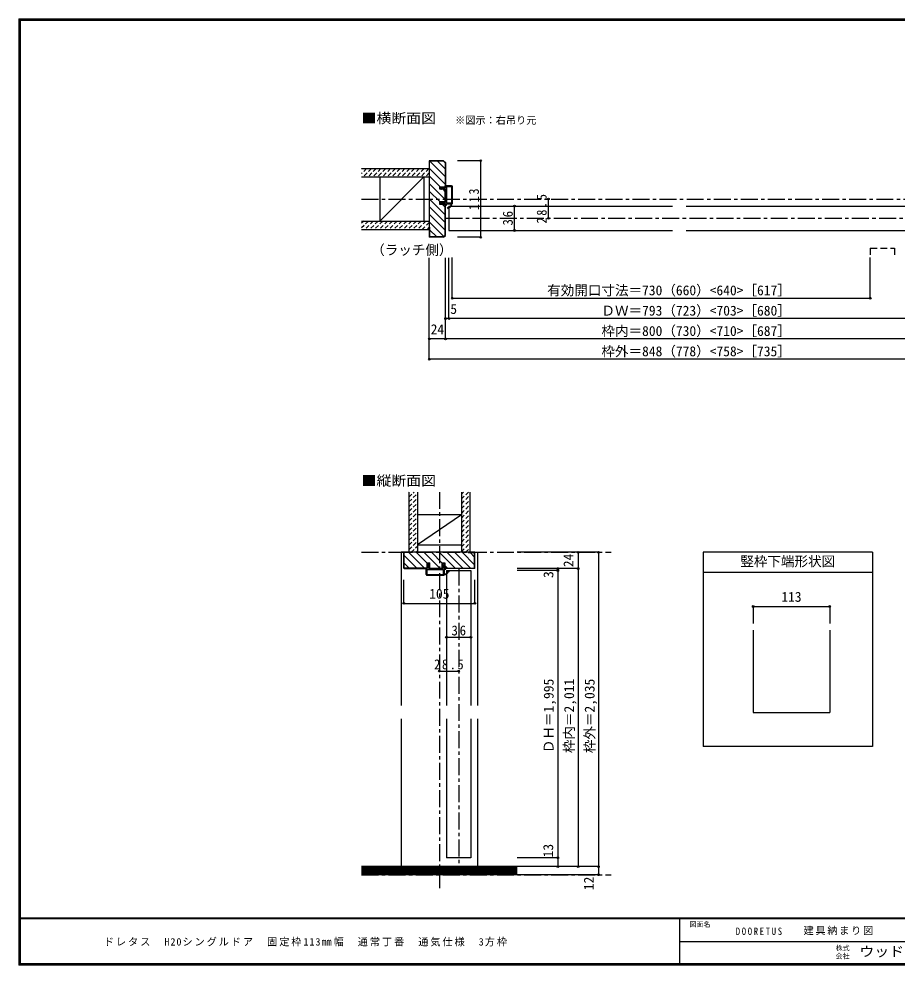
# Model space of a CAD drawing. Units: millimetres at full size, sheet at 1:5. Extents: x -973 to 977, y -718 to 696.
# Drawn here: x -973 to 323, y -701 to 696 of the extents above; entities that cross this region are included whole.
import ezdxf
from ezdxf.enums import TextEntityAlignment as Align

# ---------------------------------------------------------------- set-up
doc = ezdxf.new("R2010")
doc.units = ezdxf.units.MM
doc.header["$LTSCALE"] = 5
doc.header["$PDMODE"] = 32
doc.header["$PDSIZE"] = 2.5
for name, pattern in [('CHAIN1', [8, 5, -1, 1, -1]), ('DASHED1', [1.8, 1.2, -0.6]), ('DASHED2', [3, 2, -1])]:
    doc.linetypes.add(name, pattern=pattern)
for name, color, linetype in [('0-0_補助線', 7, 'Continuous'), ('0-1_通り芯', 4, 'CHAIN1'), ('0-3_仕上げ', 2, 'Continuous'), ('0-4_枠', 3, 'Continuous'), ('0-6_扉', 6, 'Continuous'), ('0-A_文字', 7, 'Continuous'), ('0-B_寸法', 7, 'Continuous'), ('0-C_ハッチ', 4, 'DASHED1'), ('F-0_補助線', 7, 'Continuous'), ('F-1_枠', 6, 'Continuous'), ('F-A_文字', 7, 'Continuous')]:
    doc.layers.add(name, color=color, linetype=linetype)
doc.styles.add('ＭＳ ゴシック', font='')
doc.styles.get('ＭＳ ゴシック').set_extended_font_data('MS Gothic')

# ---------------------------------------------------------------- blocks, each defined once
blk = doc.blocks.new('2')
at = {"layer": '0-0_補助線'}
for p, q in [((-9.846, -9.622), (-9.846, 15.078)), ((-8.846, 16.078), (0.354, 16.078)), ((-8.846, 15.878), (0.637, 15.878)), ((-8.446, 14.378), (-8.446, -8.922)), ((-8.146, 14.678), (-1.546, 14.678)), ((-1.246, 14.378), (-1.246, -8.922)), ((0.154, 11.653), (2.154, 11.653)), ((0.154, 11.653), (0.154, -8.497)), ((2.154, 10.953), (2.154, 11.653)), ((3.154, 11.653), (2.512, 10.83)), ((3.154, 11.653), (6.154, 11.653)), ((4.154, 13.753), (4.154, 13.053)), ((5.154, 13.053), (4.512, 13.876)), ((7.154, 13.053), (5.154, 13.053)), ((6.154, 10.953), (6.154, 11.653)), ((7.558, 12.258), (6.516, 10.835)), ((-1.48, -10.622), (-8.846, -10.622)), ((-1.546, -9.222), (-8.146, -9.222)), ((-1.189, -10.85), (-0.732, -12.694)), ((0.354, -12.922), (-0.441, -12.922)), ((0.154, -8.497), (2.154, -8.497)), ((4.154, -9.897), (0.154, -9.897)), ((0.154, -9.897), (0.154, -10.622)), ((0.154, -10.622), (0.645, -12.548)), ((2.154, -7.797), (2.154, -8.497)), ((3.154, -8.497), (2.512, -7.674)), ((3.154, -8.497), (6.154, -8.497)), ((4.154, -10.597), (4.154, -9.897)), ((5.154, -9.897), (4.512, -10.72)), ((7.154, -9.897), (5.154, -9.897)), ((6.154, -7.797), (6.154, -8.497)), ((7.558, -9.101), (6.516, -7.679))]:
    blk.add_line(p, q, dxfattribs=at)
for points in [[(-9.646, 15.078), (-9.646, -9.622), (-9.846, -9.622)], [(4.154, 13.053), (0.154, 13.053), (0.649, 15.723)]]:
    blk.add_lwpolyline(points, dxfattribs=at)
for centre, radius, start, end in [((-8.846, 15.078), 1, 90, 180), ((-8.846, 15.078), 0.8, 90, 180), ((-8.146, 14.378), 0.3, 90, 180), ((-1.546, 14.378), 0.3, 0, 90), ((0.354, 15.778), 0.3, 349.49875, 90), ((2.354, 10.953), 0.2, 180, 322.03043), ((4.354, 13.753), 0.2, 37.96957, 180), ((6.354, 10.953), 0.2, 180, 323.78053), ((7.154, 12.553), 0.5, 323.78053, 90), ((-8.846, -9.622), 1, 180, 270), ((-2.846, -10.72), 6, 179.06153, 259.29815), ((-8.146, -8.922), 0.3, 180, 270), ((-2.846, -10.72), 5.3, 178.93757, 259.29815), ((-1.546, -8.922), 0.3, 270, 0), ((-1.48, -10.922), 0.3, 13.9282, 90), ((-0.441, -12.622), 0.3, 193.9282, 270), ((0.354, -12.622), 0.3, 270, 14.29438), ((2.354, -7.797), 0.2, 37.96957, 180), ((4.354, -10.597), 0.2, 180, 322.03043), ((6.354, -7.797), 0.2, 36.21947, 180), ((7.154, -9.397), 0.5, 270, 36.21947), ((-3.896, -16.272), 0.35, 259.29815, 79.29815)]:
    blk.add_arc(centre, radius, start, end, dxfattribs=at)
blk.add_point((-3.896, -16.622), dxfattribs=at)

msp = doc.modelspace()

# ---------------------------------------------------------------- linework, layer by layer
at = {"layer": '0-1_通り芯'}
for p, q in [((-467.5, 430), (467.5, 430)), ((-343.5, 401.5), (343.5, 401.5)), ((-352.643, -2.5), (-352.643, -590.892)), ((-467.5, -91.5), (-98.786, -91.5)), ((-324.143, -115.5), (-324.143, -555.5)), ((-467.5, -567.5), (-98.786, -567.5))]:
    msp.add_line(p, q, dxfattribs=at)
at = {"layer": '0-3_仕上げ'}
for p, q in [((-467.5, 475), (-367.5, 475)), ((-467.5, 462.5), (-367.5, 462.5)), ((-467.5, 397.5), (-367.5, 397.5)), ((-467.5, 385), (-367.5, 385)), ((-397.643, -2.5), (-397.643, -91.5)), ((-385.143, -2.5), (-385.143, -91.5)), ((-320.143, -2.5), (-320.143, -91.5)), ((-307.643, -2.5), (-307.643, -91.5)), ((-237.786, -555.5), (-467.5, -555.5)), ((-237.786, -567.5), (-467.5, -567.5))]:
    msp.add_line(p, q, dxfattribs=at)
at = {"layer": '0-3_仕上げ', "color": 7}
for p, q in [((-440.5, 397.5), (-375.5, 462.5)), ((-385.143, -80.234), (-320.143, -35.5)), ((-237.786, -557), (-467.5, -557)), ((-237.786, -558.5), (-467.5, -558.5)), ((-237.786, -560), (-467.5, -560)), ((-237.786, -561.5), (-467.5, -561.5)), ((-237.786, -563), (-467.5, -563)), ((-237.786, -564.5), (-467.5, -564.5)), ((-237.786, -566), (-467.5, -566))]:
    msp.add_line(p, q, dxfattribs=at)
at = {"layer": '0-3_仕上げ', "color": 3}
for p, q in [((-440.5, 462.5), (-440.5, 397.5)), ((-375.5, 462.5), (-375.5, 397.5)), ((-385.143, -35.5), (-320.143, -35.5)), ((-385.143, -80.5), (-320.143, -80.5))]:
    msp.add_line(p, q, dxfattribs=at)
at = {"layer": '0-4_枠'}
for p, q in [((-346.328, 486.5), (-367.5, 486.5)), ((-367.5, 486.5), (-367.5, 373.5)), ((-346.536, 486), (-367, 486)), ((-367, 471.5), (-367, 486)), ((-346.536, 486), (-344, 483.464)), ((-346.328, 486.5), (-343.5, 483.672)), ((-344, 483.464), (-344, 448)), ((-343.5, 483.672), (-343.5, 448)), ((-367, 471.5), (-367.5, 471.5)), ((-343.5, 444.3), (-352, 444.3)), ((-344, 425.7), (-344, 444.3)), ((-343.5, 425.7), (-343.5, 444.3)), ((-352, 422), (-352, 425.7)), ((-343.5, 425.7), (-352, 425.7)), ((-343.5, 422), (-352, 422)), ((-344, 376.536), (-344, 422)), ((-343.5, 376.328), (-343.5, 422)), ((-367, 388.5), (-367.5, 388.5)), ((-367, 388.5), (-367, 374)), ((-346.328, 373.5), (-367.5, 373.5)), ((-346.536, 374), (-367, 374)), ((-346.536, 374), (-344, 376.536)), ((-346.328, 373.5), (-343.5, 376.328)), ((-300.143, -91.5), (-405.143, -91.5)), ((-404.643, -114.586), (-404.643, -92)), ((-395.143, -92), (-404.643, -92)), ((-395.143, -91.5), (-395.143, -92)), ((-310.143, -92), (-310.143, -91.5)), ((-310.143, -92), (-300.643, -92)), ((-300.643, -114.586), (-300.643, -92)), ((36.653, -91.5), (36.653, -378.007)), ((286.653, -91.5), (36.653, -91.5)), ((286.653, -91.5), (286.653, -378.007)), ((-370.643, -107), (-366.943, -107)), ((-370.643, -115.5), (-370.643, -107)), ((-366.943, -115.5), (-366.943, -107)), ((-348.343, -115.5), (-348.343, -107)), ((-404.229, -115), (-404.643, -114.586)), ((-404.436, -115.5), (-370.643, -115.5)), ((-370.643, -115), (-404.229, -115)), ((-366.943, -115), (-348.343, -115)), ((-366.943, -115.5), (-348.343, -115.5)), ((-344.643, -115), (-301.057, -115)), ((-300.85, -115.5), (-344.643, -115.5)), ((-301.057, -115), (-300.643, -114.586)), ((286.653, -121.5), (36.653, -121.5)), ((110.653, -206.5), (110.653, -328.007)), ((223.653, -206.5), (223.653, -328.007)), ((110.653, -328.007), (223.653, -328.007)), ((286.653, -378.007), (36.653, -378.007))]:
    msp.add_line(p, q, dxfattribs=at)
at = {"layer": '0-4_枠', "color": 4}
for p, q in [((-405.143, -91.5), (-409.143, -91.5)), ((-409.143, -91.5), (-409.143, -317.5)), ((-300.143, -91.5), (-296.143, -91.5)), ((-296.143, -91.5), (-296.143, -317.5)), ((110.653, -171.5), (110.653, -196.5)), ((-409.143, -337.5), (-409.143, -555.5)), ((-296.143, -337.5), (-296.143, -555.5))]:
    msp.add_line(p, q, dxfattribs=at)
at = {"layer": '0-4_枠'}
for points in [[(-352, 444.3), (-352, 448), (-343.5, 448)], [(-404.436, -115.5), (-405.143, -114.793), (-405.143, -91.5)], [(-300.85, -115.5), (-300.143, -114.793), (-300.143, -91.5)], [(-348.343, -107), (-344.643, -107), (-344.643, -115.5)]]:
    msp.add_lwpolyline(points, dxfattribs=at)
at = {"layer": '0-4_枠', "color": 4}
msp.add_lwpolyline([(110.653, -171.5), (223.653, -171.5), (223.653, -196.5)], dxfattribs=at)
at = {"layer": '0-4_枠', "color": 7}
for p in [(110.653, -171.5), (223.653, -171.5)]:
    msp.add_point(p, dxfattribs=at)
at = {"layer": '0-6_扉'}
for p, q in [((-338.5, 419.5), (-8.5, 419.5)), ((-338.5, 419.5), (-338.5, 383.5)), ((11.5, 419.5), (341.5, 419.5)), ((-338.5, 383.5), (-8.5, 383.5)), ((11.5, 383.5), (341.5, 383.5)), ((-342.143, -118.5), (-306.143, -118.5)), ((-342.143, -118.5), (-342.143, -317.5)), ((-306.143, -118.5), (-306.143, -317.5)), ((-342.143, -337.5), (-342.143, -542.5)), ((-306.143, -337.5), (-306.143, -542.5)), ((-306.143, -542.5), (-342.143, -542.5))]:
    msp.add_line(p, q, dxfattribs=at)
at = {"layer": '0-6_扉', "linetype": 'DASHED2'}
for p, q in [((283.505, 357.408), (283.505, 343.5)), ((283.505, 357.408), (319.505, 357.408)), ((319.505, 357.408), (319.505, 343.157))]:
    msp.add_line(p, q, dxfattribs=at)
at = {"layer": '0-B_寸法', "color": 4}
for p, q in [((-291.578, 486.5), (-326.1, 486.5)), ((-291.578, 373.5), (-291.578, 486.5)), ((-241.578, 383.5), (-241.578, 419.5)), ((-191.578, 401.5), (-191.578, 430)), ((-291.578, 373.5), (-326.1, 373.5)), ((-367.5, 193.5), (-367.5, 343.157)), ((-343.5, 223.5), (-343.5, 343.157)), ((-338.5, 253.5), (-338.5, 343.157)), ((-333.5, 283.5), (-333.5, 343.5)), ((283.505, 283.5), (283.505, 343.5)), ((-333.5, 283.5), (283.505, 283.5)), ((343.5, 253.5), (-343.5, 253.5)), ((367.5, 223.5), (-367.5, 223.5)), ((367.5, 193.5), (-367.5, 193.5)), ((-117.786, -91.5), (-237.786, -91.5)), ((-147.786, -91.5), (-147.786, -555.5)), ((-117.786, -91.5), (-117.786, -567.5)), ((-147.786, -115.5), (-237.786, -115.5)), ((-177.786, -118.5), (-237.786, -118.5)), ((-177.786, -115.5), (-177.786, -555.5)), ((-405.143, -166.922), (-405.143, -132.4)), ((-342.143, -216.922), (-306.143, -216.922)), ((-352.643, -266.922), (-324.143, -266.922)), ((-177.786, -542.5), (-237.786, -542.5)), ((-117.786, -555.5), (-237.786, -555.5)), ((-117.786, -567.5), (-237.786, -567.5))]:
    msp.add_line(p, q, dxfattribs=at)
msp.add_lwpolyline([(-405.143, -166.922), (-300.143, -166.922), (-300.143, -132.4)], dxfattribs=at)
at = {"layer": '0-B_寸法'}
for p in [(-291.578, 486.5), (-241.578, 419.5), (-191.578, 430), (-191.578, 401.5), (-241.578, 383.5), (-291.578, 373.5), (-333.5, 283.5), (283.505, 283.5), (-343.5, 253.5), (-338.5, 253.5), (-367.5, 223.5), (-343.5, 223.5), (-367.5, 193.5), (-147.786, -91.5), (-117.786, -91.5), (-177.786, -115.5), (-177.786, -118.5), (-147.786, -115.5), (-405.143, -166.922), (-300.143, -166.922), (-342.143, -216.922), (-306.143, -216.922), (-352.643, -266.922), (-324.143, -266.922), (-177.786, -542.5), (-177.786, -555.5), (-147.786, -555.5), (-117.786, -555.5), (-117.786, -567.5)]:
    msp.add_point(p, dxfattribs=at)
at = {"layer": '0-C_ハッチ'}
for p, q in [((-460.031, 475), (-467.5, 467.531)), ((-467.102, 475), (-467.5, 474.602)), ((-452.96, 475), (-465.46, 462.5)), ((-445.889, 475), (-458.389, 462.5)), ((-438.818, 475), (-451.318, 462.5)), ((-431.747, 475), (-444.247, 462.5)), ((-424.676, 475), (-437.176, 462.5)), ((-417.605, 475), (-430.105, 462.5)), ((-410.534, 475), (-423.034, 462.5)), ((-403.463, 475), (-415.963, 462.5)), ((-396.392, 475), (-408.892, 462.5)), ((-389.321, 475), (-401.821, 462.5)), ((-382.249, 475), (-394.749, 462.5)), ((-375.178, 475), (-387.678, 462.5)), ((-368.107, 475), (-380.607, 462.5)), ((-367.5, 468.536), (-373.536, 462.5)), ((-457.323, 397.5), (-467.5, 387.323)), ((-464.394, 397.5), (-467.5, 394.394)), ((-450.252, 397.5), (-462.752, 385)), ((-443.181, 397.5), (-455.681, 385)), ((-436.11, 397.5), (-448.61, 385)), ((-429.039, 397.5), (-441.539, 385)), ((-421.968, 397.5), (-434.468, 385)), ((-414.897, 397.5), (-427.397, 385)), ((-407.826, 397.5), (-420.326, 385)), ((-400.755, 397.5), (-413.255, 385)), ((-393.683, 397.5), (-406.183, 385)), ((-386.612, 397.5), (-399.112, 385)), ((-379.541, 397.5), (-392.041, 385)), ((-372.47, 397.5), (-384.97, 385)), ((-367.5, 395.399), (-377.899, 385)), ((-367.5, 388.328), (-370.828, 385)), ((-397.643, -10.111), (-390.032, -2.5)), ((-397.643, -3.04), (-397.103, -2.5)), ((-397.643, -17.182), (-385.143, -4.682)), ((-397.643, -24.253), (-385.143, -11.753)), ((-320.143, -5.748), (-316.895, -2.5)), ((-320.143, -12.819), (-309.824, -2.5)), ((-320.143, -19.89), (-307.643, -7.39)), ((-397.643, -31.324), (-385.143, -18.824)), ((-397.643, -38.395), (-385.143, -25.895)), ((-320.143, -26.961), (-307.643, -14.461)), ((-320.143, -34.032), (-307.643, -21.532)), ((-397.643, -45.466), (-385.143, -32.966)), ((-397.643, -52.537), (-385.143, -40.037)), ((-320.143, -41.103), (-307.643, -28.603)), ((-320.143, -48.174), (-307.643, -35.674)), ((-397.643, -59.608), (-385.143, -47.108)), ((-397.643, -66.68), (-385.143, -54.18)), ((-320.143, -55.246), (-307.643, -42.746)), ((-320.143, -62.317), (-307.643, -49.817)), ((-397.643, -73.751), (-385.143, -61.251)), ((-397.643, -80.822), (-385.143, -68.322)), ((-320.143, -69.388), (-307.643, -56.888)), ((-320.143, -76.459), (-307.643, -63.959)), ((-397.643, -87.893), (-385.143, -75.393)), ((-394.179, -91.5), (-385.143, -82.464)), ((-320.143, -83.53), (-307.643, -71.03)), ((-320.143, -90.601), (-307.643, -78.101)), ((-387.108, -91.5), (-385.143, -89.535)), ((-313.971, -91.5), (-307.643, -85.172))]:
    msp.add_line(p, q, dxfattribs=at)
at = {"layer": '0-C_ハッチ', "linetype": 'Continuous'}
for p, q in [((-367, 475.098), (-344, 452.098)), ((-344, 463.412), (-366.588, 486)), ((-355.275, 486), (-344, 474.725)), ((-367.5, 464.284), (-351.216, 448)), ((-367.5, 452.97), (-344, 429.47)), ((-367.5, 441.657), (-351.543, 425.7)), ((-347.516, 444.3), (-344, 440.784)), ((-367.5, 430.343), (-344, 406.843)), ((-367.5, 419.029), (-344, 395.529)), ((-347.843, 422), (-344, 418.157)), ((-367.5, 407.716), (-344, 384.216)), ((-367.5, 396.402), (-345.817, 374.719)), ((-367, 384.588), (-356.412, 374)), ((-404.643, -96.412), (-386.054, -115)), ((-397.741, -92), (-374.741, -115)), ((-386.927, -91.5), (-370.643, -107.784)), ((-375.613, -91.5), (-352.113, -115)), ((-364.3, -91.5), (-348.343, -107.457)), ((-352.985, -91.5), (-329.486, -115)), ((-341.672, -91.5), (-318.172, -115)), ((-330.358, -91.5), (-306.858, -115)), ((-319.045, -91.5), (-300.643, -109.902)), ((-307.231, -92), (-300.643, -98.588)), ((-404.643, -107.725), (-397.368, -115)), ((-344.643, -111.157), (-340.8, -115))]:
    msp.add_line(p, q, dxfattribs=at)
at = {"layer": 'F-1_枠'}
for p, q in [((-973.347, 695.833), (-973.347, -700.833)), ((-973.347, 695.833), (976.653, 695.833)), ((-973.347, 695), (976.653, 695)), ((-973.347, 694.167), (976.653, 694.167)), ((-972.514, 695.833), (-972.514, -700.833)), ((-971.68, 695.833), (-971.68, -700.833)), ((976.653, -631.667), (-973.347, -631.667)), ((976.653, -632.5), (-973.347, -632.5)), ((1.653, -632.5), (1.653, -699.167)), ((1.653, -665.833), (974.986, -665.834)), ((976.653, -699.167), (-973.347, -699.167)), ((976.653, -700), (-973.347, -700)), ((976.653, -700.833), (-973.347, -700.833))]:
    msp.add_line(p, q, dxfattribs=at)

# ---------------------------------------------------------------- block references
at = {"layer": '0-0_補助線', "xscale": -1}
msp.add_blockref('2', (-343.346, 433.422), dxfattribs=at)
at = {"layer": '0-0_補助線', "rotation": 90}
msp.add_blockref('2', (-356.065, -115.654), dxfattribs=at)

# ---------------------------------------------------------------- texts
at = {"layer": '0-4_枠', "color": 7, "style": 'ＭＳ ゴシック'}
for s, p in [('竪枠下端形状図', (91.653, -116.5)), ('113', (152.153, -169))]:
    msp.add_text(s, height=14.66, dxfattribs=at).set_placement(p, align=Align.BOTTOM_LEFT)
at = {"layer": '0-A_文字', "style": 'ＭＳ ゴシック', "width": 1.1}
for s, p in [('■横断面図', (-467.5, 537.5)), ('■縦断面図', (-467.5, 2.5))]:
    msp.add_text(s, height=14.66, dxfattribs=at).set_placement(p, align=Align.BOTTOM_LEFT)
at = {"layer": '0-A_文字', "style": 'ＭＳ ゴシック'}
for s, height, p in [('※図示：右吊り元', 11, (-329.388, 537.5)), ('（ラッチ側）', 14.66, (-453.25, 343.157))]:
    msp.add_text(s, height=height, dxfattribs=at).set_placement(p, align=Align.BOTTOM_LEFT)
at = {"layer": '0-B_寸法', "style": 'ＭＳ ゴシック'}
for s, p in [('有効開口寸法＝730（660）<640>［617］', (-193.347, 283.5)), ('5', (-336.5, 256)), ('ＤＷ＝793（723）<703>［680］', (-113.347, 253.5)), ('24', (-365.5, 226)), ('枠内＝800（730）<710>［687］', (-113.347, 223.5)), ('枠外＝848（778）<758>［735］', (-113.347, 193.5)), ('105', (-367.643, -164.422))]:
    msp.add_text(s, height=14.66, dxfattribs=at).set_placement(p, align=Align.BOTTOM_LEFT)
for s, p in [('24', (-150.286, -113.5)), ('3', (-179.949, -129.385)), ('枠内＝2,011', (-149.409, -388)), ('ＤＨ＝1,995', (-179.629, -388)), ('枠外＝2,035', (-119.129, -388)), ('13', (-180.286, -541.875)), ('12', (-120.286, -590.279))]:
    msp.add_text(s, height=14.66, rotation=90, dxfattribs=at).set_placement(p, align=Align.BOTTOM_LEFT)
at = {"layer": '0-B_寸法', "char_height": 14.66, "attachment_point": 7, "rotation": 90, "style": 'ＭＳ ゴシック'}
for s, insert in [('\\T1.27;\\W0.9;113', (-294.078, 413.75)), ('\\T1.28;\\W0.9;28.5', (-194.078, 393.875)), ('\\T1.27;\\W0.95;36', (-244.078, 390.875))]:
    msp.add_mtext(s, dxfattribs=dict(at, insert=insert))
at = {"layer": '0-B_寸法', "char_height": 14.66, "attachment_point": 7, "style": 'ＭＳ ゴシック'}
for s, insert in [('\\T1.27;\\W0.95;36', (-334.768, -214.422)), ('\\T1.28;\\W0.9;28.5', (-360.268, -264.422))]:
    msp.add_mtext(s, dxfattribs=dict(at, insert=insert))
at = {"layer": 'F-0_補助線', "char_height": 11, "attachment_point": 7, "style": 'ＭＳ ゴシック'}
for s, insert in [('\\T1.39;\\W0.85;DOORETUS', (84.986, -656.667)), ('\\T1.17;建具納まり図', (184.986, -656.667))]:
    msp.add_mtext(s, dxfattribs=dict(at, insert=insert))
at = {"layer": 'F-A_文字', "style": 'ＭＳ ゴシック'}
for s, p in [('図面名', (16.653, -646.667)), ('株式', (232.486, -681.5)), ('会社', (232.486, -693.5))]:
    msp.add_text(s, height=7.331, dxfattribs=at).set_placement(p, align=Align.BOTTOM_LEFT)
at = {"layer": 'F-A_文字', "style": 'ＭＳ ゴシック', "width": 1.1}
msp.add_text('ウッドワン・・・', height=14.66, dxfattribs=at).set_placement((267.486, -692.5), align=Align.BOTTOM_LEFT)
at = {"layer": 'F-A_文字', "insert": (-847.938, -673.333), "char_height": 11, "attachment_point": 7, "style": 'ＭＳ ゴシック'}
msp.add_mtext('\\T1.19;ドレタス\u3000H20シングルドア\u3000固定枠113㎜幅\u3000通常丁番\u3000通気仕様\u30003方枠', dxfattribs=at)

doc.saveas('drawing.dxf')
